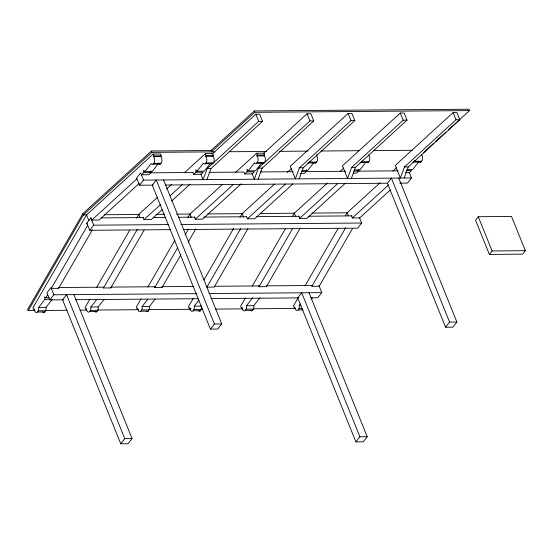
<?xml version="1.0" encoding="UTF-8"?>
<svg xmlns="http://www.w3.org/2000/svg" width="553" height="553" viewBox="0 0 553 553"><rect width="100%" height="100%" fill="white"/><g stroke="black" fill="none" stroke-linecap="round" stroke-linejoin="round"><path stroke-width="0.83" d="M211.979 154.218L255.818 114.181L259.64 114.153L262.537 121.321L258.714 121.349L207.175 168.554L203.089 179.587L200.863 174.071M206.905 179.552L210.997 168.52L262.537 121.321M263.207 153.81L307.053 113.773L310.869 113.738L313.765 120.907L309.95 120.941L258.403 168.14L254.318 179.172L252.092 173.663M258.133 179.144L262.226 168.112L313.765 120.907M354.812 120.582L350.996 120.609L299.456 167.815L295.364 178.847L290.277 166.246L348.1 113.441L351.915 113.413L354.812 120.582L303.272 167.78L299.187 178.813M407.001 120.16L403.178 120.195L351.639 167.393L347.547 178.425L342.459 165.831L400.282 113.026L404.105 112.992L407.001 120.16L355.455 167.365L351.369 178.398M459.82 119.738L456.004 119.766L404.457 166.971L400.372 178.004L395.277 165.402L453.107 112.598L456.923 112.57L459.82 119.738L408.28 166.944L404.188 177.976M161.255 155.828L153.934 155.884L153.354 156.63L160.674 156.568L161.255 155.828L160.508 153.983L153.195 154.038L86.551 214.889L32.89 307.89L33.636 309.728L34.217 308.982L34.272 309.604A4.085 2.288 89.5 0 0 37.106 312.438L38.468 310.51A4.085 2.288 89.5 0 0 38.662 307.406L44.938 299.38L44.496 296.92L45.864 297.777L49.113 297.756M42.685 312.003A4.085 2.288 89.5 0 0 44.42 312.376L45.788 310.447A4.085 2.288 89.5 0 0 45.982 307.344L52.258 299.318M89.8 299.284L85.079 307.468L85.819 309.314L86.399 308.567L86.455 309.189A4.085 2.288 89.5 0 0 89.289 312.016L90.657 310.088A4.085 2.288 89.5 0 0 90.851 306.984L96.602 299.629M94.867 311.588A4.085 2.288 89.5 0 0 96.609 311.961L97.971 310.033A4.085 2.288 89.5 0 0 98.164 306.929L103.923 299.567M141.029 298.876L136.308 307.06L137.047 308.899L137.635 308.159L137.683 308.774A4.085 2.288 89.5 0 0 140.517 311.609L141.886 309.68A4.085 2.288 89.5 0 0 142.08 306.576L147.831 299.214M146.656 311.574A4.085 2.288 89.5 0 0 147.838 311.553L149.206 309.618A4.085 2.288 89.5 0 0 149.393 306.521L155.151 299.159M193.204 298.454L188.483 306.639L189.23 308.484L189.81 307.738L189.859 308.36A4.085 2.288 89.5 0 0 192.693 311.194L194.062 309.258A4.085 2.288 89.5 0 0 194.255 306.162L198.962 300.141M198.831 311.152A4.085 2.288 89.5 0 0 200.013 311.132L201.382 309.203A4.085 2.288 89.5 0 0 201.665 307.157M245.394 298.039L240.673 306.224L241.419 308.062L242 307.323L242.055 307.938A4.085 2.288 89.5 0 0 244.889 310.772L246.258 308.844A4.085 2.288 89.5 0 0 246.444 305.74L252.728 297.714M250.468 310.344A4.085 2.288 89.5 0 0 252.209 310.717L253.571 308.788A4.085 2.288 89.5 0 0 253.765 305.685L260.041 297.652M298.219 297.618L293.498 305.802L294.237 307.641L294.825 306.901L294.873 307.516A4.085 2.288 89.5 0 0 297.708 310.351L299.076 308.422A4.085 2.288 89.5 0 0 299.27 305.318L300.314 303.977M150.976 170.918L150.997 172.64L148.702 174.727L141.381 174.783L143.676 172.695L143.649 170.117L144.817 171.651L151.1 163.619A4.085 2.288 89.5 0 0 152.815 164.282L154.273 162.596A4.085 2.288 89.5 0 0 153.672 156.914L153.354 156.63M158.953 164.054A4.085 2.288 89.5 0 0 160.128 164.227L161.594 162.541A4.085 2.288 89.5 0 0 160.985 156.858L160.674 156.568M192.81 172.488L193.571 174.368L195.859 172.28L195.838 169.702L197.006 171.23L203.283 163.204A4.085 2.288 89.5 0 0 204.997 163.868L206.463 162.181A4.085 2.288 89.5 0 0 205.854 156.499L205.543 156.209L206.124 155.469L213.437 155.407L212.698 153.568L205.377 153.623L184.432 172.75M211.135 163.633A4.085 2.288 89.5 0 0 212.317 163.812L213.776 162.119A4.085 2.288 89.5 0 0 213.175 156.437L205.543 156.209M209.546 172.356L244.004 172.08L244.799 173.96L247.087 171.865L247.067 169.287L248.235 170.822L254.511 162.796A4.085 2.288 89.5 0 0 256.226 163.46L257.691 161.766A4.085 2.288 89.5 0 0 257.083 156.084L256.772 155.801L257.352 155.054L264.673 154.999L263.926 153.153L256.606 153.216L235.661 172.336M262.952 163.446A4.085 2.288 89.5 0 0 263.546 163.398L265.011 161.711A4.085 2.288 89.5 0 0 264.403 156.029L256.772 155.801M307.814 163.094A4.085 2.288 89.5 0 0 308.408 163.038L309.874 161.352M314.546 162.803A4.085 2.288 89.5 0 0 315.728 162.983L317.194 161.289A4.085 2.288 89.5 0 0 316.586 155.607L316.275 155.324L316.855 154.577M360.003 162.672A4.085 2.288 89.5 0 0 360.597 162.623L362.056 160.93M366.736 162.388A4.085 2.288 89.5 0 0 367.911 162.561L369.376 160.875A4.085 2.288 89.5 0 0 368.775 155.193L368.457 154.902M412.821 162.25A4.085 2.288 89.5 0 0 413.416 162.202L414.881 160.508M419.554 161.967A4.085 2.288 89.5 0 0 420.736 162.14L422.202 160.453A4.085 2.288 89.5 0 0 421.593 154.771L421.282 154.481M35.157 310.53L28.251 310.586L83.365 214.917L151.875 152.365L214.841 151.861M45.864 297.777L47.703 294.583M139.176 183.423L99.125 219.997L91.805 220.053L90.92 217.861L86.738 223.212L87.623 225.403L51.277 288.389L58.597 288.334L92.379 229.785M96.664 287.38L129.72 230.096M136.584 218.193L138.734 214.474L157.771 197.089M144.133 230.11L110.78 287.913L103.466 287.975L137.241 229.426M147.893 286.972L174.942 240.099M187.82 217.785L189.962 214.059L222.334 184.508M180.824 254.898L162.015 287.505L154.695 287.567L177.783 247.544M185.055 234.949L188.476 229.018M188.096 242.297L195.79 228.956M203.939 279.859L233.553 228.527M239.995 217.364L242.138 213.645L274.516 184.087M240.652 228.603L206.87 287.145L214.191 287.09L247.972 228.541M252.265 286.136L285.32 228.852M292.613 216.202L294.334 213.23L327.335 183.091M300.161 228.126L266.38 286.668L259.06 286.731L292.413 228.921M305.083 285.714L338.139 228.424M345.438 215.781L347.153 212.801L380.16 182.67M352.558 228.444L319.205 286.247L311.885 286.302L345.666 227.76M86.828 223.094L89.738 230.297L93.74 225.175L168.693 224.573M53.862 294.784L50.952 287.581L46.95 292.703L49.853 299.906L53.862 294.784L196.868 293.636M143.531 180.105L140.628 172.909L136.619 178.031L139.529 185.227L143.531 180.105L411.46 177.962L409.192 172.363M157.895 164.234L152.137 171.589L144.817 171.651M212.857 156.153L213.437 155.407M210.603 163.142L204.32 171.174L197.006 171.23M264.092 155.739L264.673 154.999M261.306 163.405L255.555 170.759L248.235 170.822M313.496 162.983L307.738 170.345L302.049 170.393M124.764 438.66L66.588 294.68L62.586 299.802L120.754 443.783L124.764 438.66L132.077 438.605L73.908 294.625M214.433 323.989L156.264 180.001L152.255 185.124L210.43 329.111L214.433 323.989L221.753 323.927L163.577 179.946M132.077 438.605L128.075 443.727L120.754 443.783M221.753 323.927L217.751 329.049L210.43 329.111M365.678 162.568L359.92 169.93L354.231 169.971M359.402 217.433L361.662 223.032L357.66 228.147L183.637 229.543M311.298 299.235L312.341 297.901M419.022 161.476L412.745 169.501L407.049 169.55M318.874 285.438L321.784 292.634L317.781 297.756L310.89 297.811M411.46 177.962L407.45 183.084L399.701 183.147M478.262 216.714L475.545 220.184L489.384 254.428L522.633 254.159L525.35 250.689L511.518 216.444L478.262 216.714L492.101 250.951L489.384 254.428M359.913 436.78L301.738 292.8L297.735 297.922L355.904 441.902L359.913 436.78L367.227 436.725L309.058 292.737M449.582 322.102L391.413 178.121L387.404 183.243L445.58 327.224L449.582 322.102L456.902 322.046L398.727 178.059M367.227 436.725L363.224 441.84L355.904 441.902M456.902 322.046L452.9 327.169L445.58 327.224M211.854 150.513L151.474 150.997L82.971 213.548L83.365 214.917L86.814 214.889M91.805 220.053L136.95 178.84M166.66 188.974L171.741 184.336M254.332 110.939L210.976 150.52L211.377 151.888L254.733 112.307L469.518 110.586L469.117 109.218L254.332 110.939L254.733 112.307M143.103 217.447L143.987 219.638L160.522 204.541M170.054 195.838L182.773 184.225M162.119 209.711L151.308 219.576L143.987 219.638M171.651 201.002L190.094 184.163M194.331 217.039L195.216 219.23L233.366 184.398M241.322 183.755L202.536 219.168L195.216 219.23M287.214 172.501L291.652 168.444M246.52 216.617L247.405 218.808L285.555 183.976M292.869 183.921L254.719 218.753L247.405 218.808M306.576 169.674L306.59 171.389L304.302 173.483L300.238 173.511M340.033 171.499L343.842 168.022M298.703 216.202L299.588 218.394L337.738 183.561M345.058 183.499L306.908 218.331L299.588 218.394M358.759 169.253L358.779 170.974L356.485 173.061L353.236 173.089M392.851 171.077L396.66 167.6M423.626 152.49L433.172 143.766M435.723 141.437L445.925 132.126M448.476 129.796L469.518 110.586M351.521 215.774L352.406 217.965L388.648 184.875M390.245 190.045L359.726 217.91L352.406 217.965M229.488 151.743L266.587 151.446M279.521 151.342L307.993 151.114M320.927 151.01L358.883 150.706M373.545 150.589L412.358 150.278M153.886 163.377L161.2 163.315M206.069 162.955L213.389 162.9M257.297 162.547L264.617 162.485M309.48 162.126L316.8 162.07M361.669 161.711L368.982 161.649M414.487 161.289L421.808 161.227M153.008 164.172L160.329 164.117M205.191 163.757L212.511 163.695M256.426 163.342L263.74 163.287M308.609 162.928L315.929 162.865M360.791 162.506L368.111 162.451M413.616 162.084L420.93 162.029M207.175 168.554L210.997 168.52M258.403 168.14L262.226 168.112M299.456 167.815L303.272 167.78M351.639 167.393L355.455 167.365M404.457 166.971L408.28 166.944M143.676 172.695L150.997 172.64M195.859 172.28L203.179 172.218L200.891 174.313L193.571 174.368M247.087 171.865L254.408 171.81L252.12 173.898L244.799 173.96M301.717 171.43L306.59 171.389M353.899 171.008L358.779 170.974M406.718 170.587L411.598 170.552L409.31 172.64L405.245 172.674M150.105 172.833L193.177 172.488M260.373 171.948L293.111 171.686M306.03 171.582L345.66 171.264M357.722 171.167L398.208 170.842M139.529 185.227L153.312 185.117M165.375 185.02L387.639 183.243M104.068 214.751L139.432 214.467M155.822 214.336L164.448 214.267M176.518 214.17L190.322 214.059M207.569 213.921L242.933 213.638M260.187 213.499L294.687 213.223M311.94 213.085L347.305 212.801M101.171 217.896L143.386 217.557M153.72 217.474L165.782 217.377M178.702 217.274L195.071 217.142M203.684 217.073L246.762 216.728M256.239 216.652L299.311 216.306M308.788 216.23L351.86 215.884M180.748 224.477L361.662 223.032M89.738 230.297L170.718 229.647M492.101 250.951L525.35 250.689M58.708 287.519L103.501 287.166M111.257 287.104L155.193 286.751M162.084 286.696L193.958 286.44M214.633 286.274L259.433 285.915M266.325 285.86L311.982 285.493M208.93 293.539L321.784 292.634M44.938 299.38L49.818 299.339M49.853 299.906L63.636 299.795M75.699 299.698L198.029 298.717M210.956 298.613L297.963 297.915M38.662 307.406L45.982 307.344M90.851 306.984L98.164 306.929M142.08 306.576L149.393 306.521M194.255 306.162L201.575 306.099M246.444 305.74L253.765 305.685M299.27 305.318L300.894 305.304M189.23 308.484L190.854 308.47M45.505 310.447L67.065 310.274M80.005 310.171L86.904 310.115M97.259 310.033L138.658 309.701M149.006 309.618L190.412 309.286M200.76 309.203L202.488 309.189M215.421 309.086L243.023 308.864M253.378 308.781L295.641 308.443M38.351 310.807L45.664 310.745M90.533 310.385L97.853 310.33M141.762 309.977L149.082 309.915M193.937 309.556L201.257 309.5M246.133 309.141L253.454 309.079M298.952 308.719L302.208 308.692M37.645 312.023L44.966 311.968M89.828 311.609L97.148 311.546M141.056 311.194L148.377 311.139M193.239 310.779L200.552 310.717M245.428 310.357L252.749 310.302M298.247 309.936L303.127 309.894M83.365 214.917L82.763 213.811L27.65 309.48L28.251 310.586M453.107 112.598L456.004 119.766M400.282 113.026L403.178 120.195M348.1 113.441L350.996 120.609M347.153 212.801L348.293 215.629M307.053 113.773L309.95 120.941M255.818 114.181L258.714 121.349M294.334 213.23L295.758 216.755M311.56 285.493L311.885 286.302M256.606 153.216L257.352 155.054M242.138 213.645L243.576 217.17M205.377 153.623L206.124 155.469M258.735 285.922L259.06 286.731M189.962 214.059L191.386 217.592M153.195 154.038L153.934 155.884M138.734 214.474L139.874 217.294M161.683 286.696L162.015 287.505M154.37 286.758L154.695 287.567M90.83 217.979L93.74 225.175M86.551 214.889L88.833 220.536M110.455 287.104L110.78 287.913M103.135 287.166L103.466 287.975M58.272 287.525L58.597 288.334M151.474 150.997L151.875 152.365"/></g></svg>
